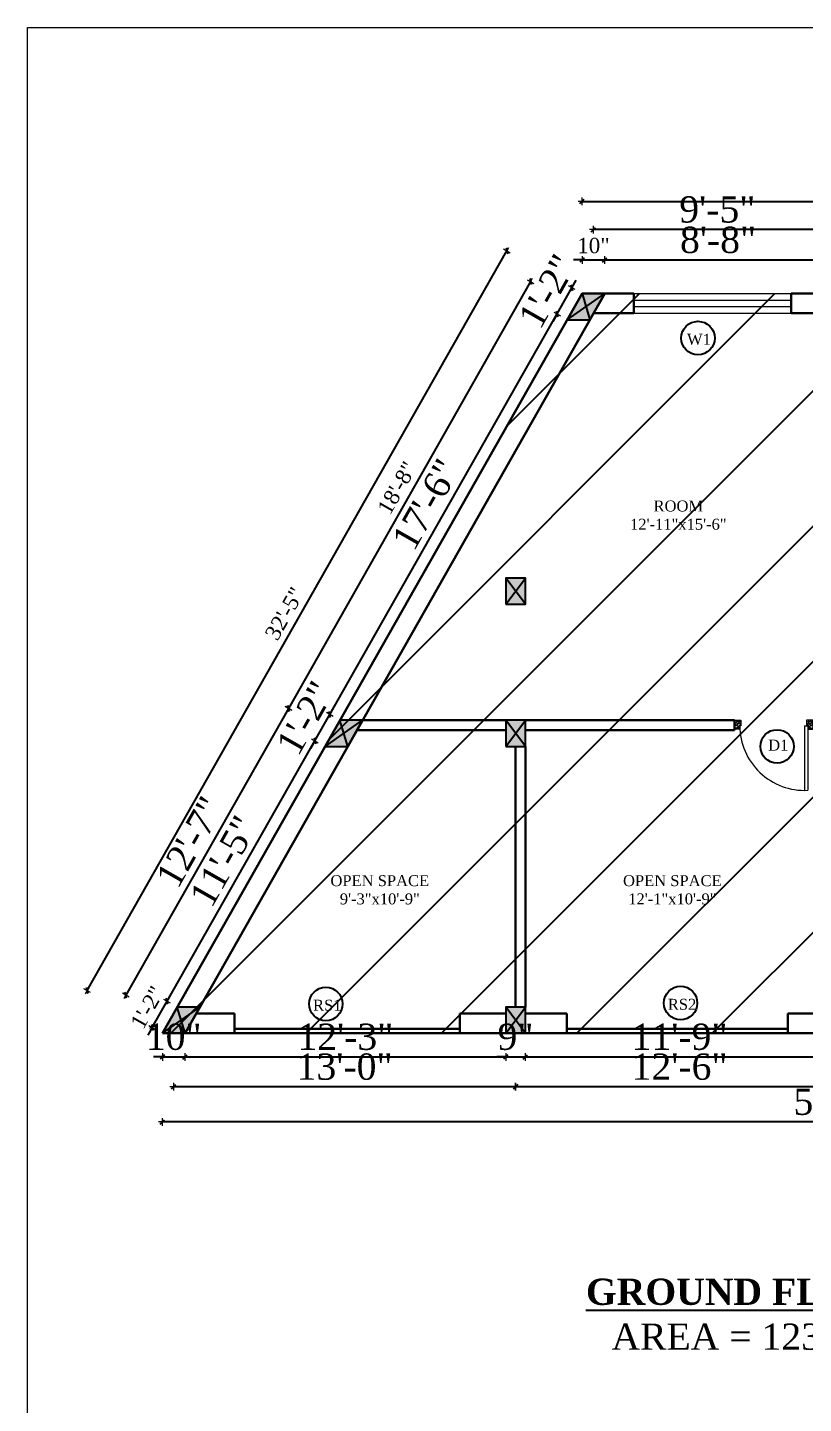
# Model space of a CAD drawing. Header units: inches. Extents: x 2 to 197762, y -33236 to 9.
# Drawn here: x 35054 to 35409, y -14214 to -13586 of the extents above; entities that cross this region are included whole.
import ezdxf

# ---------------------------------------------------------------- set-up
doc = ezdxf.new("R2010")
doc.units = ezdxf.units.IN
doc.header["$LTSCALE"] = 5
doc.header["$MEASUREMENT"] = 0
for name, color, linetype, lineweight in [('A-WALL', 7, 'Continuous', 9), ('Dimension', 7, 'Continuous', 18), ('DOOR', 62, 'Continuous', 0), ('Dw', 2, 'Continuous', 18), ('ele1', 21, 'Continuous', 20)]:
    doc.layers.add(name, color=color, linetype=linetype, lineweight=lineweight)
doc.layers.add('dim line', color=7, linetype='Continuous', lineweight=15, true_color=0xfab2b2)
doc.layers.add('TEXT', color=6, linetype='Continuous')
doc.layers.add('WALL', color=7, linetype='Continuous')
doc.styles.add('ordinary', font='times.ttf')
doc.dimstyles.new('Copy of 96', dxfattribs={"dimtxt": 7, "dimasz": 4, "dimexe": 0.5, "dimexo": 0.5, "dimgap": 3, "dimtad": 1, "dimdec": 1, "dimzin": 11, "dimdsep": 46, "dimlunit": 4, "dimtxsty": 'ordinary', "dimblk": 'OBLIQUE', "dimcen": 0.09, "dimse1": 1, "dimse2": 1, "dimclrt": 6, "dimazin": 0, "dimtfac": 1, "dimtdec": 1, "dimtix": 1, "dimtmove": 2, "dimatfit": 3, "dimldrblk": 'leader', "dimfxl": 0.5, "dimfxlon": 1, "dimtolj": 1, "dimtzin": 0, "dimarcsym": 0})

# ---------------------------------------------------------------- blocks, each defined once
blk = doc.blocks.new('c2a')
at = {"color": 1, "ltscale": 5}
for p, q in [((18091.63, 4625.76), (18084.82, 4613.76)), ((18101.98, 4625.76), (18091.63, 4625.76)), ((18095.17, 4613.76), (18101.98, 4625.76)), ((18084.82, 4613.76), (18095.17, 4613.76))]:
    blk.add_line(p, q, dxfattribs=at)
blk = doc.blocks.new('A$C27B36B59')
at = {"layer": 'DOOR'}
for p, q in [((0, 4), (0, 0)), ((2.5, 4), (0, 4)), ((0, 0), (3, 0)), ((2.5, 2.5), (2.5, 4)), ((3, 2.5), (2.5, 2.5)), ((3, 0), (3, 2.5))]:
    blk.add_line(p, q, dxfattribs=at)
for centre, radius, start, end in [((-1.4, -0.54), 4.75, 22.14107, 72.83803), ((1.34, 2.09), 1.64, 45.13802, 144.89476), ((2.21, 0.3), 2.49, 83.31492, 152.65798), ((0.13, 0.37), 2.05, 349.48753, 93.68048), ((1.96, -0.47), 2.01, 58.74475, 166.49498), ((-0.06, 0.32), 1.13, 343.54197, 86.94698), ((2.08, -0.4), 1.17, 38.28162, 160.15192)]:
    blk.add_arc(centre, radius, start, end, dxfattribs=at)
blk = doc.blocks.new('D2')
at = {"layer": 'DOOR'}
for p, q in [((74473.95, 24047.59), (74473.95, 24018.09)), ((74473.95, 24047.59), (74475.45, 24047.59)), ((74475.45, 24047.59), (74475.45, 24018.13))]:
    blk.add_line(p, q, dxfattribs=at)
blk.add_arc((74473.95, 24047.59), 29.5, 180, 272.9146, dxfattribs=at)
at = {"layer": 'DOOR', "xscale": -1, "rotation": 180}
blk.add_blockref('A$C27B36B59', (74441.95, 24050.09), dxfattribs=at)
at = {"layer": 'DOOR', "rotation": 180}
blk.add_blockref('A$C27B36B59', (74477.95, 24050.09), dxfattribs=at)
blk = doc.blocks.new('oblique')
at = {"color": 0, "lineweight": -2}
blk.add_line((0.25, 0.25), (-0.25, -0.25), dxfattribs=at)
at = {"layer": 'dim line', "lineweight": 9}
for p, q in [((-0.4375, 0), (0.4375, 0)), ((0, 0.4375), (0, -0.4375))]:
    blk.add_line(p, q, dxfattribs=at)
blk = doc.blocks.new('*D455')
at = {"layer": 'A-WALL', "color": 0, "lineweight": -2, "ltscale": 50, "transparency": 16777216}
blk.add_line((35427.02, -14069.55), (35277.02, -14069.55), dxfattribs=at)
at = {"layer": 'Defpoints', "color": 0, "ltscale": 50, "transparency": 16777216}
for p in [(35277.02, -14045.14), (35427.02, -14045.14), (35277.02, -14069.55)]:
    blk.add_point(p, dxfattribs=at)
at = {"layer": 'A-WALL', "color": 0, "lineweight": -2, "ltscale": 50, "transparency": 16777216, "xscale": 4, "yscale": 4, "zscale": 4, "rotation": 180}
blk.add_blockref('oblique', (35277.02, -14069.55), dxfattribs=at)
at = {"layer": 'A-WALL', "color": 0, "lineweight": -2, "ltscale": 50, "transparency": 16777216, "xscale": 4, "yscale": 4, "zscale": 4}
blk.add_blockref('oblique', (35427.02, -14069.55), dxfattribs=at)
at = {"layer": 'A-WALL', "color": 6, "ltscale": 50, "transparency": 16777216, "insert": (35352.02, -14060.45), "char_height": 12, "attachment_point": 5, "style": 'ordinary'}
blk.add_mtext('\\A1;12\'-6"', dxfattribs=at)
blk = doc.blocks.new('_OBLIQUE')
at = {"color": 0, "linetype": 'ByBlock'}
blk.add_line((-0.5, -0.5), (0.5, 0.5), dxfattribs=at)
blk = doc.blocks.new('leader')
at = {"layer": 'Dimension'}
for p, q in [((0, -4.33), (0, 4.33)), ((-4.42, 0), (4.42, 0))]:
    blk.add_line(p, q, dxfattribs=at)
blk = doc.blocks.new('*D456')
at = {"layer": 'A-WALL', "color": 0, "lineweight": -2, "ltscale": 50, "transparency": 16777216}
blk.add_line((35277.02, -14069.55), (35120.7, -14069.55), dxfattribs=at)
at = {"layer": 'Defpoints', "color": 0, "ltscale": 50, "transparency": 16777216}
for p in [(35120.7, -14045.14), (35277.02, -14045.14), (35120.7, -14069.55)]:
    blk.add_point(p, dxfattribs=at)
at = {"layer": 'A-WALL', "color": 0, "lineweight": -2, "ltscale": 50, "transparency": 16777216, "xscale": 4, "yscale": 4, "zscale": 4, "rotation": 180}
blk.add_blockref('oblique', (35120.7, -14069.55), dxfattribs=at)
at = {"layer": 'A-WALL', "color": 0, "lineweight": -2, "ltscale": 50, "transparency": 16777216, "xscale": 4, "yscale": 4, "zscale": 4}
blk.add_blockref('oblique', (35277.02, -14069.55), dxfattribs=at)
at = {"layer": 'A-WALL', "color": 6, "ltscale": 50, "transparency": 16777216, "insert": (35198.86, -14060.45), "char_height": 12, "attachment_point": 5, "style": 'ordinary'}
blk.add_mtext('\\A1;13\'-0"', dxfattribs=at)
blk = doc.blocks.new('*D241')
at = {"layer": 'A-WALL', "color": 0, "lineweight": -2, "ltscale": 50, "transparency": 16777216}
blk.add_line((35736.52, -14085.6), (35115.52, -14085.6), dxfattribs=at)
at = {"layer": 'Defpoints', "color": 0, "ltscale": 50, "transparency": 16777216}
for p in [(35736.52, -14035.96), (35115.52, -14041.96), (35115.52, -14085.6)]:
    blk.add_point(p, dxfattribs=at)
at = {"layer": 'A-WALL', "color": 0, "lineweight": -2, "ltscale": 50, "transparency": 16777216, "xscale": 4, "yscale": 4, "zscale": 4, "rotation": 180}
blk.add_blockref('oblique', (35115.52, -14085.6), dxfattribs=at)
at = {"layer": 'A-WALL', "color": 0, "lineweight": -2, "ltscale": 50, "transparency": 16777216, "xscale": 4, "yscale": 4, "zscale": 4}
blk.add_blockref('oblique', (35736.52, -14085.6), dxfattribs=at)
at = {"layer": 'A-WALL', "color": 6, "ltscale": 50, "transparency": 16777216, "insert": (35426.02, -14076.48), "char_height": 12, "attachment_point": 5, "style": 'ordinary'}
blk.add_mtext('\\A1;51\'-9"', dxfattribs=at)
blk = doc.blocks.new('*D457')
at = {"layer": 'A-WALL', "color": 0, "lineweight": -2, "ltscale": 50, "transparency": 16777216}
for p, q in [((35110.87, -14042.5), (35117.69, -14030.5)), ((35117.69, -14030.5), (35119.66, -14027.02)), ((35110.87, -14042.5), (35108.9, -14045.98))]:
    blk.add_line(p, q, dxfattribs=at)
at = {"layer": 'Defpoints', "color": 0, "ltscale": 50, "transparency": 16777216}
for p in [(35117.69, -14030.5), (35122.33, -14033.14), (35115.52, -14045.14)]:
    blk.add_point(p, dxfattribs=at)
at = {"layer": 'A-WALL', "color": 0, "lineweight": -2, "ltscale": 50, "transparency": 16777216, "xscale": 4, "yscale": 4, "zscale": 4}
for p, rotation in [((35117.69, -14030.5), 240.4114854942653), ((35110.87, -14042.5), 60.41148549426527)]:
    blk.add_blockref('oblique', p, dxfattribs=dict(at, rotation=rotation))
at = {"layer": 'A-WALL', "color": 6, "ltscale": 50, "transparency": 16777216, "insert": (35108.63, -14033.29), "char_height": 7, "attachment_point": 5, "rotation": 60.41149, "style": 'ordinary'}
blk.add_mtext('\\A1;1\'-2"', dxfattribs=at)
blk = doc.blocks.new('*D458')
at = {"layer": 'A-WALL', "color": 0, "lineweight": -2, "ltscale": 50, "transparency": 16777216}
blk.add_line((35117.69, -14030.5), (35185.26, -13911.5), dxfattribs=at)
at = {"layer": 'Defpoints', "color": 0, "ltscale": 50, "transparency": 16777216}
for p in [(35185.26, -13911.5), (35189.9, -13914.14), (35122.33, -14033.14)]:
    blk.add_point(p, dxfattribs=at)
at = {"layer": 'A-WALL', "color": 0, "lineweight": -2, "ltscale": 50, "transparency": 16777216, "xscale": 4, "yscale": 4, "zscale": 4}
for p, rotation in [((35185.26, -13911.5), 60.41148549434324), ((35117.69, -14030.5), 240.4114854943433)]:
    blk.add_blockref('oblique', p, dxfattribs=dict(at, rotation=rotation))
at = {"layer": 'A-WALL', "color": 6, "ltscale": 50, "transparency": 16777216, "insert": (35143.56, -13966.51), "char_height": 12, "attachment_point": 5, "rotation": 60.41149, "style": 'ordinary'}
blk.add_mtext('\\A1;11\'-5"', dxfattribs=at)
blk = doc.blocks.new('*D459')
at = {"layer": 'A-WALL', "color": 0, "lineweight": -2, "ltscale": 50, "transparency": 16777216}
for p, q in [((35192.07, -13899.5), (35194.05, -13896.02)), ((35185.26, -13911.5), (35192.07, -13899.5)), ((35185.26, -13911.5), (35183.28, -13914.98))]:
    blk.add_line(p, q, dxfattribs=at)
at = {"layer": 'Defpoints', "color": 0, "ltscale": 50, "transparency": 16777216}
for p in [(35192.07, -13899.5), (35196.72, -13902.14), (35189.9, -13914.14)]:
    blk.add_point(p, dxfattribs=at)
at = {"layer": 'A-WALL', "color": 0, "lineweight": -2, "ltscale": 50, "transparency": 16777216, "xscale": 4, "yscale": 4, "zscale": 4}
for p, rotation in [((35192.07, -13899.5), 240.4114854943433), ((35185.26, -13911.5), 60.41148549434321)]:
    blk.add_blockref('oblique', p, dxfattribs=dict(at, rotation=rotation))
at = {"layer": 'A-WALL', "color": 6, "ltscale": 50, "transparency": 16777216, "insert": (35180.84, -13901.06), "char_height": 12, "attachment_point": 5, "rotation": 60.41149, "style": 'ordinary'}
blk.add_mtext('\\A1;1\'-2"', dxfattribs=at)
blk = doc.blocks.new('*D460')
at = {"layer": 'A-WALL', "color": 0, "lineweight": -2, "ltscale": 50, "transparency": 16777216}
blk.add_line((35192.07, -13899.5), (35295.98, -13716.5), dxfattribs=at)
at = {"layer": 'Defpoints', "color": 0, "ltscale": 50, "transparency": 16777216}
for p in [(35295.98, -13716.5), (35300.63, -13719.14), (35196.72, -13902.14)]:
    blk.add_point(p, dxfattribs=at)
at = {"layer": 'A-WALL', "color": 0, "lineweight": -2, "ltscale": 50, "transparency": 16777216, "xscale": 4, "yscale": 4, "zscale": 4}
for p, rotation in [((35295.98, -13716.5), 60.41148549434324), ((35192.07, -13899.5), 240.4114854943433)]:
    blk.add_blockref('oblique', p, dxfattribs=dict(at, rotation=rotation))
at = {"layer": 'A-WALL', "color": 6, "ltscale": 50, "transparency": 16777216, "insert": (35236.1, -13803.5), "char_height": 12, "attachment_point": 5, "rotation": 60.41149, "style": 'ordinary'}
blk.add_mtext('\\A1;17\'-6"', dxfattribs=at)
blk = doc.blocks.new('*D461')
at = {"layer": 'A-WALL', "color": 0, "lineweight": -2, "ltscale": 50, "transparency": 16777216}
for p, q in [((35302.8, -13704.5), (35304.77, -13701.02)), ((35295.98, -13716.5), (35302.8, -13704.5)), ((35295.98, -13716.5), (35294.01, -13719.98))]:
    blk.add_line(p, q, dxfattribs=at)
at = {"layer": 'Defpoints', "color": 0, "ltscale": 50, "transparency": 16777216}
for p in [(35302.8, -13704.5), (35307.44, -13707.14), (35300.63, -13719.14)]:
    blk.add_point(p, dxfattribs=at)
at = {"layer": 'A-WALL', "color": 0, "lineweight": -2, "ltscale": 50, "transparency": 16777216, "xscale": 4, "yscale": 4, "zscale": 4}
for p, rotation in [((35302.8, -13704.5), 240.4114854943433), ((35295.98, -13716.5), 60.41148549434321)]:
    blk.add_blockref('oblique', p, dxfattribs=dict(at, rotation=rotation))
at = {"layer": 'A-WALL', "color": 6, "ltscale": 50, "transparency": 16777216, "insert": (35291.56, -13706.06), "char_height": 12, "attachment_point": 5, "rotation": 60.41149, "style": 'ordinary'}
blk.add_mtext('\\A1;1\'-2"', dxfattribs=at)
blk = doc.blocks.new('*D462')
at = {"layer": 'A-WALL', "color": 0, "lineweight": -2, "ltscale": 50, "transparency": 16777216}
blk.add_line((35283.9, -13701.71), (35173.18, -13896.71), dxfattribs=at)
at = {"layer": 'Defpoints', "color": 0, "ltscale": 50, "transparency": 16777216}
for p in [(35304.03, -13713.14), (35173.18, -13896.71), (35193.31, -13908.14)]:
    blk.add_point(p, dxfattribs=at)
at = {"layer": 'A-WALL', "color": 0, "lineweight": -2, "ltscale": 50, "transparency": 16777216, "xscale": 4, "yscale": 4, "zscale": 4}
for p, rotation in [((35283.9, -13701.71), 60.41148549426839), ((35173.18, -13896.71), 240.4114854942684)]:
    blk.add_blockref('oblique', p, dxfattribs=dict(at, rotation=rotation))
at = {"layer": 'A-WALL', "color": 6, "ltscale": 50, "transparency": 16777216, "insert": (35222.84, -13795.97), "char_height": 7, "attachment_point": 5, "rotation": 60.41149, "style": 'ordinary'}
blk.add_mtext('\\A1;18\'-8"', dxfattribs=at)
blk = doc.blocks.new('*D463')
at = {"layer": 'A-WALL', "color": 0, "lineweight": -2, "ltscale": 50, "transparency": 16777216}
blk.add_line((35173.18, -13896.71), (35098.8, -14027.71), dxfattribs=at)
at = {"layer": 'Defpoints', "color": 0, "ltscale": 50, "transparency": 16777216}
for p in [(35193.31, -13908.14), (35098.8, -14027.71), (35118.93, -14039.14)]:
    blk.add_point(p, dxfattribs=at)
at = {"layer": 'A-WALL', "color": 0, "lineweight": -2, "ltscale": 50, "transparency": 16777216, "xscale": 4, "yscale": 4, "zscale": 4}
for p, rotation in [((35173.18, -13896.71), 60.41148549434321), ((35098.8, -14027.71), 240.4114854943433)]:
    blk.add_blockref('oblique', p, dxfattribs=dict(at, rotation=rotation))
at = {"layer": 'A-WALL', "color": 6, "ltscale": 50, "transparency": 16777216, "insert": (35128.06, -13957.7), "char_height": 12, "attachment_point": 5, "rotation": 60.41149, "style": 'ordinary'}
blk.add_mtext('\\A1;12\'-7"', dxfattribs=at)
blk = doc.blocks.new('*D242')
at = {"layer": 'A-WALL', "color": 0, "lineweight": -2, "ltscale": 50, "transparency": 16777216}
blk.add_line((35081.15, -14025.62), (35273.07, -13687.62), dxfattribs=at)
at = {"layer": 'Defpoints', "color": 0, "ltscale": 50, "transparency": 16777216}
for p in [(35273.07, -13687.62), (35307.44, -13707.14), (35115.52, -14045.14)]:
    blk.add_point(p, dxfattribs=at)
at = {"layer": 'A-WALL', "color": 0, "lineweight": -2, "ltscale": 50, "transparency": 16777216, "xscale": 4, "yscale": 4, "zscale": 4}
for p, rotation in [((35273.07, -13687.62), 60.41148549426746), ((35081.15, -14025.62), 240.4114854942675)]:
    blk.add_blockref('oblique', p, dxfattribs=dict(at, rotation=rotation))
at = {"layer": 'A-WALL', "color": 6, "ltscale": 50, "transparency": 16777216, "insert": (35171.4, -13853.38), "char_height": 7, "attachment_point": 5, "rotation": 60.41149, "style": 'ordinary'}
blk.add_mtext('\\A1;32\'-5"', dxfattribs=at)
blk = doc.blocks.new('*D464')
at = {"layer": 'A-WALL', "color": 0, "lineweight": -2, "ltscale": 50, "transparency": 16777216}
for p, q in [((35307.44, -13691.83), (35303.44, -13691.83)), ((35307.44, -13691.83), (35317.79, -13691.83)), ((35317.79, -13691.83), (35321.79, -13691.83))]:
    blk.add_line(p, q, dxfattribs=at)
at = {"layer": 'Defpoints', "color": 0, "ltscale": 50, "transparency": 16777216}
for p in [(35317.79, -13691.83), (35307.44, -13707.14), (35317.79, -13707.14)]:
    blk.add_point(p, dxfattribs=at)
at = {"layer": 'A-WALL', "color": 0, "lineweight": -2, "ltscale": 50, "transparency": 16777216, "xscale": 4, "yscale": 4, "zscale": 4}
blk.add_blockref('oblique', (35307.44, -13691.83), dxfattribs=at)
at = {"layer": 'A-WALL', "color": 0, "lineweight": -2, "ltscale": 50, "transparency": 16777216, "xscale": 4, "yscale": 4, "zscale": 4, "rotation": 180}
blk.add_blockref('oblique', (35317.79, -13691.83), dxfattribs=at)
at = {"layer": 'A-WALL', "color": 6, "ltscale": 50, "transparency": 16777216, "insert": (35312.62, -13685.27), "char_height": 7, "attachment_point": 5, "style": 'ordinary'}
blk.add_mtext('\\A1;10"', dxfattribs=at)
blk = doc.blocks.new('*D465')
at = {"layer": 'A-WALL', "color": 0, "lineweight": -2, "ltscale": 50, "transparency": 16777216}
blk.add_line((35317.79, -13691.83), (35421.44, -13691.83), dxfattribs=at)
at = {"layer": 'Defpoints', "color": 0, "ltscale": 50, "transparency": 16777216}
for p in [(35421.44, -13691.83), (35317.79, -13707.14), (35421.44, -13707.14)]:
    blk.add_point(p, dxfattribs=at)
at = {"layer": 'A-WALL', "color": 0, "lineweight": -2, "ltscale": 50, "transparency": 16777216, "xscale": 4, "yscale": 4, "zscale": 4, "rotation": 180}
blk.add_blockref('oblique', (35317.79, -13691.83), dxfattribs=at)
at = {"layer": 'A-WALL', "color": 0, "lineweight": -2, "ltscale": 50, "transparency": 16777216, "xscale": 4, "yscale": 4, "zscale": 4}
blk.add_blockref('oblique', (35421.44, -13691.83), dxfattribs=at)
at = {"layer": 'A-WALL', "color": 6, "ltscale": 50, "transparency": 16777216, "insert": (35369.62, -13682.72), "char_height": 12, "attachment_point": 5, "style": 'ordinary'}
blk.add_mtext('\\A1;8\'-8"', dxfattribs=at)
blk = doc.blocks.new('*D473')
at = {"layer": 'A-WALL', "color": 0, "lineweight": -2, "ltscale": 50, "transparency": 16777216}
blk.add_line((35425.94, -13677.92), (35312.62, -13677.92), dxfattribs=at)
at = {"layer": 'Defpoints', "color": 0, "ltscale": 50, "transparency": 16777216}
for p in [(35312.62, -13677.92), (35312.62, -13707.14), (35425.94, -13707.14)]:
    blk.add_point(p, dxfattribs=at)
at = {"layer": 'A-WALL', "color": 0, "lineweight": -2, "ltscale": 50, "transparency": 16777216, "xscale": 4, "yscale": 4, "zscale": 4, "rotation": 180}
blk.add_blockref('oblique', (35312.62, -13677.92), dxfattribs=at)
at = {"layer": 'A-WALL', "color": 0, "lineweight": -2, "ltscale": 50, "transparency": 16777216, "xscale": 4, "yscale": 4, "zscale": 4}
blk.add_blockref('oblique', (35425.94, -13677.92), dxfattribs=at)
at = {"layer": 'A-WALL', "color": 6, "ltscale": 50, "transparency": 16777216, "insert": (35369.28, -13668.8), "char_height": 12, "attachment_point": 5, "style": 'ordinary'}
blk.add_mtext('\\A1;9\'-5"', dxfattribs=at)
blk = doc.blocks.new('*D243')
at = {"layer": 'A-WALL', "color": 0, "lineweight": -2, "ltscale": 50, "transparency": 16777216}
blk.add_line((35307.44, -13665.08), (35686.44, -13665.08), dxfattribs=at)
at = {"layer": 'Defpoints', "color": 0, "ltscale": 50, "transparency": 16777216}
for p in [(35686.44, -13665.08), (35307.44, -13707.14), (35686.44, -13707.14)]:
    blk.add_point(p, dxfattribs=at)
at = {"layer": 'A-WALL', "color": 0, "lineweight": -2, "ltscale": 50, "transparency": 16777216, "xscale": 4, "yscale": 4, "zscale": 4, "rotation": 180}
blk.add_blockref('oblique', (35307.44, -13665.08), dxfattribs=at)
at = {"layer": 'A-WALL', "color": 0, "lineweight": -2, "ltscale": 50, "transparency": 16777216, "xscale": 4, "yscale": 4, "zscale": 4}
blk.add_blockref('oblique', (35686.44, -13665.08), dxfattribs=at)
at = {"layer": 'A-WALL', "color": 6, "ltscale": 50, "transparency": 16777216, "insert": (35496.94, -13655.96), "char_height": 12, "attachment_point": 5, "style": 'ordinary'}
blk.add_mtext('\\A1;31\'-7"', dxfattribs=at)
blk = doc.blocks.new('*D244')
at = {"layer": 'A-WALL', "color": 0, "lineweight": -2, "ltscale": 50, "transparency": 16777216}
for p, q in [((35115.52, -14055.9), (35111.52, -14055.9)), ((35115.52, -14055.9), (35125.87, -14055.9)), ((35125.87, -14055.9), (35129.87, -14055.9))]:
    blk.add_line(p, q, dxfattribs=at)
at = {"layer": 'Defpoints', "color": 0, "ltscale": 50, "transparency": 16777216}
for p in [(35115.52, -14045.14), (35125.87, -14045.14), (35125.87, -14055.9)]:
    blk.add_point(p, dxfattribs=at)
at = {"layer": 'A-WALL', "color": 0, "lineweight": -2, "ltscale": 50, "transparency": 16777216, "xscale": 4, "yscale": 4, "zscale": 4}
blk.add_blockref('oblique', (35115.52, -14055.9), dxfattribs=at)
at = {"layer": 'A-WALL', "color": 0, "lineweight": -2, "ltscale": 50, "transparency": 16777216, "xscale": 4, "yscale": 4, "zscale": 4, "rotation": 180}
blk.add_blockref('oblique', (35125.87, -14055.9), dxfattribs=at)
at = {"layer": 'A-WALL', "color": 6, "ltscale": 50, "transparency": 16777216, "insert": (35120.7, -14046.79), "char_height": 12, "attachment_point": 5, "style": 'ordinary'}
blk.add_mtext('\\A1;10"', dxfattribs=at)
blk = doc.blocks.new('*D245')
at = {"layer": 'A-WALL', "color": 0, "lineweight": -2, "ltscale": 50, "transparency": 16777216}
blk.add_line((35125.87, -14055.9), (35272.52, -14055.9), dxfattribs=at)
at = {"layer": 'Defpoints', "color": 0, "ltscale": 50, "transparency": 16777216}
for p in [(35125.87, -14045.14), (35272.52, -14045.14), (35272.52, -14055.9)]:
    blk.add_point(p, dxfattribs=at)
at = {"layer": 'A-WALL', "color": 0, "lineweight": -2, "ltscale": 50, "transparency": 16777216, "xscale": 4, "yscale": 4, "zscale": 4, "rotation": 180}
blk.add_blockref('oblique', (35125.87, -14055.9), dxfattribs=at)
at = {"layer": 'A-WALL', "color": 0, "lineweight": -2, "ltscale": 50, "transparency": 16777216, "xscale": 4, "yscale": 4, "zscale": 4}
blk.add_blockref('oblique', (35272.52, -14055.9), dxfattribs=at)
at = {"layer": 'A-WALL', "color": 6, "ltscale": 50, "transparency": 16777216, "insert": (35199.2, -14046.79), "char_height": 12, "attachment_point": 5, "style": 'ordinary'}
blk.add_mtext('\\A1;12\'-3"', dxfattribs=at)
blk = doc.blocks.new('*D246')
at = {"layer": 'A-WALL', "color": 0, "lineweight": -2, "ltscale": 50, "transparency": 16777216}
for p, q in [((35272.52, -14055.9), (35268.52, -14055.9)), ((35272.52, -14055.9), (35281.52, -14055.9)), ((35281.52, -14055.9), (35285.52, -14055.9))]:
    blk.add_line(p, q, dxfattribs=at)
at = {"layer": 'Defpoints', "color": 0, "ltscale": 50, "transparency": 16777216}
for p in [(35272.52, -14045.14), (35281.52, -14045.14), (35281.52, -14055.9)]:
    blk.add_point(p, dxfattribs=at)
at = {"layer": 'A-WALL', "color": 0, "lineweight": -2, "ltscale": 50, "transparency": 16777216, "xscale": 4, "yscale": 4, "zscale": 4}
blk.add_blockref('oblique', (35272.52, -14055.9), dxfattribs=at)
at = {"layer": 'A-WALL', "color": 0, "lineweight": -2, "ltscale": 50, "transparency": 16777216, "xscale": 4, "yscale": 4, "zscale": 4, "rotation": 180}
blk.add_blockref('oblique', (35281.52, -14055.9), dxfattribs=at)
at = {"layer": 'A-WALL', "color": 6, "ltscale": 50, "transparency": 16777216, "insert": (35277.02, -14046.78), "char_height": 12, "attachment_point": 5, "style": 'ordinary'}
blk.add_mtext('\\A1;9"', dxfattribs=at)
blk = doc.blocks.new('*D247')
at = {"layer": 'A-WALL', "color": 0, "lineweight": -2, "ltscale": 50, "transparency": 16777216}
blk.add_line((35281.52, -14055.9), (35422.52, -14055.9), dxfattribs=at)
at = {"layer": 'Defpoints', "color": 0, "ltscale": 50, "transparency": 16777216}
for p in [(35281.52, -14045.14), (35422.52, -14045.14), (35422.52, -14055.9)]:
    blk.add_point(p, dxfattribs=at)
at = {"layer": 'A-WALL', "color": 0, "lineweight": -2, "ltscale": 50, "transparency": 16777216, "xscale": 4, "yscale": 4, "zscale": 4, "rotation": 180}
blk.add_blockref('oblique', (35281.52, -14055.9), dxfattribs=at)
at = {"layer": 'A-WALL', "color": 0, "lineweight": -2, "ltscale": 50, "transparency": 16777216, "xscale": 4, "yscale": 4, "zscale": 4}
blk.add_blockref('oblique', (35422.52, -14055.9), dxfattribs=at)
at = {"layer": 'A-WALL', "color": 6, "ltscale": 50, "transparency": 16777216, "insert": (35352.02, -14046.78), "char_height": 12, "attachment_point": 5, "style": 'ordinary'}
blk.add_mtext('\\A1;11\'-9"', dxfattribs=at)

msp = doc.modelspace()

# ---------------------------------------------------------------- hatches: boundary and pattern name
at = {"layer": 'WALL', "linetype": 'ByBlock', "ltscale": 5, "true_color": 0xf8991e}
h = msp.add_hatch(dxfattribs=at)
h.set_pattern_fill('ANSI31', color=30, scale=350)
h.set_pattern_definition([(45, (28671.218, -11460.087), (-30.93592, 30.93592), [])])
h.paths.add_polyline_path([(35115.52, -14045.14), (35307.44, -13707.14), (35686.44, -13707.14), (35687.93, -13949.14), (35736.52, -13949.14), (35736.52, -14039.14), (35688.52, -14039.14), (35688.52, -14045.14)])
h = msp.add_hatch(color=30, dxfattribs=at)
h.dxf.hatch_style = 1
h.paths.add_polyline_path([(35309.21, -13713.14), (35310.98, -13719.14), (35317.79, -13707.14)])
h.paths.add_polyline_path([(35309.21, -13713.14), (35317.79, -13707.14), (35307.44, -13707.14)])
h.paths.add_polyline_path([(35307.44, -13707.14), (35300.63, -13719.14), (35309.21, -13713.14)])
h.paths.add_polyline_path([(35309.21, -13713.14), (35300.63, -13719.14), (35310.98, -13719.14)])
h = msp.add_hatch(color=30, dxfattribs=at)
h.dxf.hatch_style = 1
h.paths.add_polyline_path([(35277.02, -13843.14), (35272.52, -13849.14), (35281.52, -13849.14)])
h.paths.add_polyline_path([(35281.52, -13849.14), (35281.52, -13837.14), (35277.02, -13843.14)])
h.paths.add_polyline_path([(35277.02, -13843.14), (35281.52, -13837.14), (35272.52, -13837.14)])
h.paths.add_polyline_path([(35272.52, -13837.14), (35272.52, -13849.14), (35277.02, -13843.14)])
h = msp.add_hatch(color=30, dxfattribs=at)
h.dxf.hatch_style = 1
h.paths.add_polyline_path([(35198.49, -13908.14), (35200.25, -13914.14), (35207.07, -13902.14)])
h.paths.add_polyline_path([(35198.49, -13908.14), (35207.07, -13902.14), (35196.72, -13902.14)])
h.paths.add_polyline_path([(35196.72, -13902.14), (35189.9, -13914.14), (35198.49, -13908.14)])
h.paths.add_polyline_path([(35198.49, -13908.14), (35189.9, -13914.14), (35200.25, -13914.14)])
h = msp.add_hatch(color=30, dxfattribs=at)
h.dxf.hatch_style = 1
h.paths.add_polyline_path([(35277.02, -13908.14), (35272.52, -13914.14), (35281.52, -13914.14)])
h.paths.add_polyline_path([(35281.52, -13914.14), (35281.52, -13902.14), (35277.02, -13908.14)])
h.paths.add_polyline_path([(35277.02, -13908.14), (35281.52, -13902.14), (35272.52, -13902.14)])
h.paths.add_polyline_path([(35272.52, -13902.14), (35272.52, -13914.14), (35277.02, -13908.14)])
h = msp.add_hatch(color=30, dxfattribs=at)
h.dxf.hatch_style = 1
h.paths.add_polyline_path([(35124.1, -14039.14), (35125.87, -14045.14), (35132.68, -14033.14)])
h.paths.add_polyline_path([(35124.1, -14039.14), (35132.68, -14033.14), (35122.33, -14033.14)])
h.paths.add_polyline_path([(35122.33, -14033.14), (35115.52, -14045.14), (35124.1, -14039.14)])
h.paths.add_polyline_path([(35124.1, -14039.14), (35115.52, -14045.14), (35125.87, -14045.14)])
h = msp.add_hatch(color=30, dxfattribs=at)
h.dxf.hatch_style = 1
h.paths.add_polyline_path([(35277.02, -14039.14), (35272.52, -14045.14), (35281.52, -14045.14)])
h.paths.add_polyline_path([(35281.52, -14045.14), (35281.52, -14033.14), (35277.02, -14039.14)])
h.paths.add_polyline_path([(35277.02, -14039.14), (35281.52, -14033.14), (35272.52, -14033.14)])
h.paths.add_polyline_path([(35272.52, -14033.14), (35272.52, -14045.14), (35277.02, -14039.14)])

# ---------------------------------------------------------------- linework, layer by layer
at = {"color": 1, "ltscale": 5}
for p, q in [((35300.63, -13719.14), (35317.79, -13707.14)), ((35307.44, -13707.14), (35310.98, -13719.14)), ((35272.52, -13849.14), (35281.52, -13837.14)), ((35281.52, -13849.14), (35272.52, -13837.14)), ((35189.9, -13914.14), (35207.07, -13902.14)), ((35200.25, -13914.14), (35196.72, -13902.14)), ((35272.52, -13914.14), (35281.52, -13902.14)), ((35281.52, -13914.14), (35272.52, -13902.14)), ((35115.52, -14045.14), (35132.68, -14033.14)), ((35125.87, -14045.14), (35122.33, -14033.14)), ((35272.52, -14045.14), (35281.52, -14033.14)), ((35281.52, -14045.14), (35272.52, -14033.14))]:
    msp.add_line(p, q, dxfattribs=at)
at = {"layer": 'A-WALL', "lineweight": 30}
for p, q in [((35115.52, -14045.14), (35307.44, -13707.14)), ((35125.87, -14045.14), (35317.79, -13707.14)), ((35331.06, -13707.14), (35307.44, -13707.14)), ((35331.06, -13716.14), (35331.06, -13707.14)), ((35450.44, -13707.14), (35403.06, -13707.14)), ((35403.06, -13716.14), (35403.06, -13707.14)), ((35331.06, -13716.14), (35312.68, -13716.14)), ((35421.44, -13716.14), (35403.06, -13716.14)), ((35272.52, -13902.14), (35207.07, -13902.14)), ((35377.09, -13902.14), (35281.52, -13902.14)), ((35377.09, -13902.14), (35377.09, -13906.64)), ((35272.52, -13906.64), (35204.51, -13906.64)), ((35377.09, -13906.64), (35281.52, -13906.64)), ((35277.02, -14033.14), (35277.02, -13914.14)), ((35281.52, -14033.14), (35281.52, -13914.14)), ((35130.98, -14036.14), (35148.52, -14036.14)), ((35148.52, -14045.14), (35148.52, -14036.14)), ((35251.52, -14036.14), (35272.52, -14036.14)), ((35251.52, -14045.14), (35251.52, -14036.14)), ((35281.52, -14036.14), (35300.52, -14036.14)), ((35300.52, -14045.14), (35300.52, -14036.14)), ((35401.52, -14036.14), (35422.52, -14036.14)), ((35401.52, -14045.14), (35401.52, -14036.14)), ((35148.52, -14043.14), (35251.52, -14043.14)), ((35300.52, -14043.14), (35401.52, -14043.14)), ((35115.52, -14045.14), (35148.52, -14045.14)), ((35148.52, -14045.14), (35251.52, -14045.14)), ((35251.52, -14045.14), (35300.52, -14045.14)), ((35300.52, -14045.14), (35401.52, -14045.14)), ((35401.52, -14045.14), (35452.52, -14045.14))]:
    msp.add_line(p, q, dxfattribs=at)
at = {"layer": 'Dw', "color": 3}
for p, q in [((35331.06, -13707.14), (35403.06, -13707.14)), ((35331.06, -13710.14), (35403.06, -13710.14)), ((35331.06, -13713.14), (35403.06, -13713.14)), ((35331.06, -13716.14), (35403.06, -13716.14))]:
    msp.add_line(p, q, dxfattribs=at)
at = {"layer": 'ele1'}
msp.add_lwpolyline([(35053.85, -13585.62), (38138.81, -13585.62), (38138.81, -15740.95), (35053.85, -15740.95)], close=True, dxfattribs=at)
msp.add_lwpolyline([(35053.85, -13585.62), (38138.81, -13585.62), (38138.81, -15740.95), (35053.85, -15740.95)], close=True, dxfattribs=at)
at = {"layer": 'TEXT'}
for centre in [(35360.42, -13727.49), (35396.61, -13914.06), (35190.26, -14031.73), (35352.48, -14031.31)]:
    msp.add_circle(centre, 7.64, dxfattribs=at)
at = {"layer": 'WALL', "color": 2, "linetype": 'ByBlock', "ltscale": 5}
for points in [[(35300.63, -13719.14), (35310.98, -13719.14), (35317.79, -13707.14), (35307.44, -13707.14)], [(35272.52, -13849.14), (35281.52, -13849.14), (35281.52, -13837.14), (35272.52, -13837.14)], [(35189.9, -13914.14), (35200.25, -13914.14), (35207.07, -13902.14), (35196.72, -13902.14)], [(35272.52, -13914.14), (35281.52, -13914.14), (35281.52, -13902.14), (35272.52, -13902.14)], [(35115.52, -14045.14), (35125.87, -14045.14), (35132.68, -14033.14), (35122.33, -14033.14)], [(35272.52, -14045.14), (35281.52, -14045.14), (35281.52, -14033.14), (35272.52, -14033.14)]]:
    msp.add_lwpolyline(points, close=True, dxfattribs=at)

# ---------------------------------------------------------------- block references
for p in [(17215.81, -18332.9), (17105.08, -18527.9), (17030.7, -18658.9)]:
    msp.add_blockref('c2a', p, dxfattribs=at)
at = {"layer": 'WALL', "color": 2, "linetype": 'ByBlock'}
msp.add_blockref('D2', (-39064.86, -37952.23), dxfattribs=at)

# ---------------------------------------------------------------- texts
at = {"layer": 'TEXT', "style": 'ordinary'}
for s, p in [('W1', (35355.39, -13730.55)), ('D1', (35392.52, -13915.98)), ('RS1', (35184.42, -14034.79)), ('RS2', (35346.63, -14034.38))]:
    msp.add_text(s, height=5, rotation=0.00039, dxfattribs=at).set_placement(p)
at = {"layer": 'TEXT', "char_height": 5, "attachment_point": 8, "rotation": 359.99961, "style": 'ordinary'}
for s, insert in [('ROOM\\P12\'-11"x15\'-6"', (35351.43, -13815.13)), ('OPEN SPACE\\P9\'-3"x10\'-9"', (35214.93, -13986.31)), ('OPEN SPACE\\P12\'-1"x10\'-9"', (35348.7, -13986.31))]:
    msp.add_mtext_dynamic_manual_height_columns(s, width=101.5687, gutter_width=1720.72, heights=[0], dxfattribs=dict(at, insert=insert))
at = {"layer": 'TEXT', "char_height": 12, "width": 219.8151, "attachment_point": 8, "rotation": 359.99961, "style": 'ordinary'}
for s, insert in [('{\\fTimes New Roman|b1|i0|c0|p18;\\LGROUND FLOOR PLAN}', (35410.88, -14169.39)), ('AREA = 1235.23 sq. ft.', (35407.29, -14193.63))]:
    msp.add_mtext(s, dxfattribs=dict(at, insert=insert))

# ---------------------------------------------------------------- dimensions: what is measured, and where the dimension line sits
at = {"layer": 'A-WALL', "ltscale": 50}
for base, p1, p2, picture, middle in [((35686.44, -13665.08), (35307.44, -13707.14), (35686.44, -13707.14), '*D243', (35496.94, -13655.96)), ((35312.62, -13677.92), (35425.94, -13707.14), (35312.62, -13707.14), '*D473', (35369.28, -13668.8)), ((35115.52, -14085.6), (35736.52, -14035.96), (35115.52, -14041.96), '*D241', (35426.02, -14076.48)), ((35125.87, -14055.9), (35115.52, -14045.14), (35125.87, -14045.14), '*D244', (35120.7, -14046.79)), ((35272.52, -14055.9), (35125.87, -14045.14), (35272.52, -14045.14), '*D245', (35199.2, -14046.79)), ((35281.52, -14055.9), (35272.52, -14045.14), (35281.52, -14045.14), '*D246', (35277.02, -14046.78)), ((35422.52, -14055.9), (35281.52, -14045.14), (35422.52, -14045.14), '*D247', (35352.02, -14046.78)), ((35120.7, -14069.55), (35277.02, -14045.14), (35120.7, -14045.14), '*D456', (35198.86, -14060.45)), ((35277.02, -14069.55), (35427.02, -14045.14), (35277.02, -14045.14), '*D455', (35352.02, -14060.45))]:
    dim = msp.add_linear_dim(base=base, p1=p1, p2=p2, dimstyle='Copy of 96', override={"dimtxt": 12, "dimdec": 0, "dimblk": 'oblique', "dimtdec": 0, "dimarcsym": 1}, dxfattribs=at)
    dim.commit()
    dim.dimension.update_dxf_attribs({"geometry": picture, "text_midpoint": middle})
for base, p1, p2, angle, picture, middle in [((35421.44, -13691.83), (35317.79, -13707.14), (35421.44, -13707.14), 180, '*D465', (35369.62, -13682.72)), ((35302.8, -13704.5), (35300.63, -13719.14), (35307.44, -13707.14), 240.41149, '*D461', (35291.56, -13706.06)), ((35295.98, -13716.5), (35196.72, -13902.14), (35300.63, -13719.14), 240.41149, '*D460', (35236.1, -13803.5)), ((35192.07, -13899.5), (35189.9, -13914.14), (35196.72, -13902.14), 240.41149, '*D459', (35180.84, -13901.06)), ((35098.8, -14027.71), (35193.31, -13908.14), (35118.93, -14039.14), 60.41149, '*D463', (35128.06, -13957.7)), ((35185.26, -13911.5), (35122.33, -14033.14), (35189.9, -13914.14), 240.41149, '*D458', (35143.56, -13966.51))]:
    dim = msp.add_linear_dim(base=base, p1=p1, p2=p2, angle=angle, dimstyle='Copy of 96', override={"dimtxt": 12, "dimdec": 0, "dimblk": 'oblique', "dimtdec": 0, "dimarcsym": 1}, dxfattribs=at)
    dim.commit()
    dim.dimension.update_dxf_attribs({"geometry": picture, "text_midpoint": middle})
for p1, p2, distance, picture, middle in [((35307.44, -13707.14), (35317.79, -13707.14), 15.31, '*D464', (35312.62, -13685.27)), ((35115.52, -14045.14), (35307.44, -13707.14), 39.53, '*D242', (35171.4, -13853.38)), ((35304.03, -13713.14), (35193.31, -13908.14), -23.15, '*D462', (35222.84, -13795.97)), ((35115.52, -14045.14), (35122.33, -14033.14), 5.34, '*D457', (35108.63, -14033.29))]:
    dim = msp.add_aligned_dim(p1=p1, p2=p2, distance=distance, dimstyle='Copy of 96', override={"dimdec": 0, "dimblk": 'oblique', "dimtdec": 0, "dimarcsym": 1}, dxfattribs=at)
    dim.commit()
    dim.dimension.update_dxf_attribs({"geometry": picture, "text_midpoint": middle})

doc.saveas('drawing.dxf')
